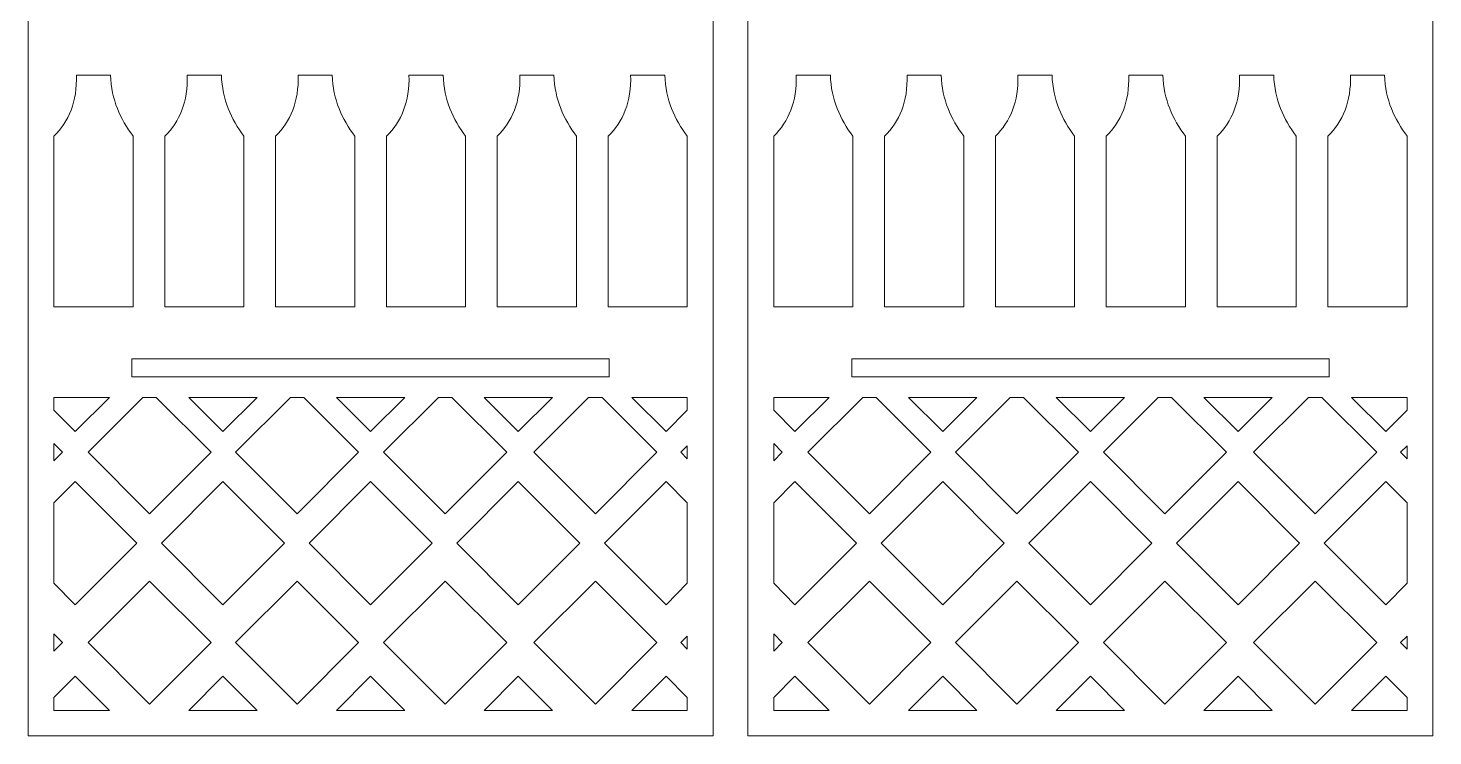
# Model space of a CAD drawing. Header units: millimetres. Extents: x 163 to 1207, y -313 to 489.
# Drawn here: x 171.9 to 406.8, y 23 to 141.3 of the extents above; entities that cross this region are included whole.
import ezdxf

# ---------------------------------------------------------------- set-up
doc = ezdxf.new("R2010")
doc.units = ezdxf.units.MM
doc.header["$MEASUREMENT"] = 0
doc.layers.add('layer 1', color=7, linetype='Continuous')

msp = doc.modelspace()

# ---------------------------------------------------------------- linework, layer by layer
at = {"layer": 'layer 1', "lineweight": 15}
for points, knots in [([(269.0719, 322.2935), (269.0719, 322.2935), (269.0719, 325.2848), (269.0719, 325.2848), (269.0719, 325.2848), (269.0719, 325.2848), (189.2721, 325.2848), (189.2721, 325.2848), (189.2721, 325.2848), (189.2721, 325.2848), (189.2721, 322.2935), (189.2721, 322.2935), (189.2721, 322.2935), (189.2721, 322.2935), (171.912, 322.2935), (171.912, 322.2935), (171.912, 322.2935), (171.912, 322.2935), (171.912, 23.0427), (171.912, 23.0427), (171.912, 23.0427), (171.912, 23.0427), (286.4303, 23.0427), (286.4303, 23.0427), (286.4303, 23.0427), (286.4303, 23.0427), (286.4303, 322.2935), (286.4303, 322.2935), (286.4303, 322.2935), (286.4303, 322.2935), (269.0719, 322.2935), (269.0719, 322.2935)], [0, 0, 0, 0, 0.11111111, 0.11111111, 0.11111111, 0.11111111, 0.22222222, 0.22222222, 0.22222222, 0.22222222, 0.33333333, 0.33333333, 0.33333333, 0.33333333, 0.44444444, 0.44444444, 0.44444444, 0.44444444, 0.55555556, 0.55555556, 0.55555556, 0.55555556, 0.66666667, 0.66666667, 0.66666667, 0.66666667, 0.77777778, 0.77777778, 0.77777778, 0.77777778, 1, 1, 1, 1]), ([(389.4058, 322.2935), (389.4058, 322.2935), (389.4058, 325.2848), (389.4058, 325.2848), (389.4058, 325.2848), (389.4058, 325.2848), (309.6062, 325.2848), (309.6062, 325.2848), (309.6062, 325.2848), (309.6062, 325.2848), (309.6062, 322.2935), (309.6062, 322.2935), (309.6062, 322.2935), (309.6062, 322.2935), (292.2478, 322.2935), (292.2478, 322.2935), (292.2478, 322.2935), (292.2478, 322.2935), (292.2478, 23.0427), (292.2478, 23.0427), (292.2478, 23.0427), (292.2478, 23.0427), (406.766, 23.0427), (406.766, 23.0427), (406.766, 23.0427), (406.766, 23.0427), (406.766, 322.2935), (406.766, 322.2935), (406.766, 322.2935), (406.766, 322.2935), (389.4058, 322.2935), (389.4058, 322.2935)], [0, 0, 0, 0, 0.11111111, 0.11111111, 0.11111111, 0.11111111, 0.22222222, 0.22222222, 0.22222222, 0.22222222, 0.33333333, 0.33333333, 0.33333333, 0.33333333, 0.44444444, 0.44444444, 0.44444444, 0.44444444, 0.55555556, 0.55555556, 0.55555556, 0.55555556, 0.66666667, 0.66666667, 0.66666667, 0.66666667, 0.77777778, 0.77777778, 0.77777778, 0.77777778, 1, 1, 1, 1]), ([(176.2211, 94.7657), (176.2211, 94.7657), (189.4664, 94.7657), (189.4664, 94.7657), (189.4664, 94.7657), (189.4664, 94.7657), (189.4664, 123.2764), (189.4664, 123.2764), (189.4664, 123.2764), (187.3406, 126.1063), (185.8358, 129.3503), (185.6964, 133.5051), (185.6964, 133.5051), (185.6964, 133.5051), (179.991, 133.5051), (179.991, 133.5051), (179.991, 133.5051), (180.1411, 129.041), (178.7191, 125.7544), (176.2211, 123.2762), (176.2211, 123.2762), (176.2211, 123.2762), (176.2211, 94.7657), (176.2211, 94.7657)], [0, 0, 0, 0, 0.14285714, 0.14285714, 0.14285714, 0.14285714, 0.28571429, 0.28571429, 0.28571429, 0.28571429, 0.42857143, 0.42857143, 0.42857143, 0.42857143, 0.57142857, 0.57142857, 0.57142857, 0.57142857, 0.71428571, 0.71428571, 0.71428571, 0.71428571, 1, 1, 1, 1]), ([(194.7524, 94.7657), (194.7524, 94.7657), (207.9977, 94.7657), (207.9977, 94.7657), (207.9977, 94.7657), (207.9977, 94.7657), (207.9977, 123.2764), (207.9977, 123.2764), (207.9977, 123.2764), (205.8719, 126.1063), (204.3671, 129.3503), (204.2277, 133.5051), (204.2277, 133.5051), (204.2277, 133.5051), (198.5224, 133.5051), (198.5224, 133.5051), (198.5224, 133.5051), (198.6726, 129.041), (197.2504, 125.7544), (194.7524, 123.2762), (194.7524, 123.2762), (194.7524, 123.2762), (194.7524, 94.7657), (194.7524, 94.7657)], [0, 0, 0, 0, 0.14285714, 0.14285714, 0.14285714, 0.14285714, 0.28571429, 0.28571429, 0.28571429, 0.28571429, 0.42857143, 0.42857143, 0.42857143, 0.42857143, 0.57142857, 0.57142857, 0.57142857, 0.57142857, 0.71428571, 0.71428571, 0.71428571, 0.71428571, 1, 1, 1, 1]), ([(213.2837, 94.7657), (213.2837, 94.7657), (226.529, 94.7657), (226.529, 94.7657), (226.529, 94.7657), (226.529, 94.7657), (226.529, 123.2764), (226.529, 123.2764), (226.529, 123.2764), (224.4032, 126.1063), (222.8984, 129.3503), (222.759, 133.5051), (222.759, 133.5051), (222.759, 133.5051), (217.0537, 133.5051), (217.0537, 133.5051), (217.0537, 133.5051), (217.2039, 129.041), (215.7817, 125.7544), (213.2837, 123.2762), (213.2837, 123.2762), (213.2837, 123.2762), (213.2837, 94.7657), (213.2837, 94.7657)], [0, 0, 0, 0, 0.14285714, 0.14285714, 0.14285714, 0.14285714, 0.28571429, 0.28571429, 0.28571429, 0.28571429, 0.42857143, 0.42857143, 0.42857143, 0.42857143, 0.57142857, 0.57142857, 0.57142857, 0.57142857, 0.71428571, 0.71428571, 0.71428571, 0.71428571, 1, 1, 1, 1]), ([(231.815, 94.7657), (231.815, 94.7657), (245.059, 94.7657), (245.059, 94.7657), (245.059, 94.7657), (245.059, 94.7657), (245.059, 123.2764), (245.059, 123.2764), (245.059, 123.2764), (242.9345, 126.1063), (241.4297, 129.3503), (241.2904, 133.5051), (241.2904, 133.5051), (241.2904, 133.5051), (235.585, 133.5051), (235.585, 133.5051), (235.585, 133.5051), (235.7356, 129.041), (234.313, 125.7544), (231.815, 123.2762), (231.815, 123.2762), (231.815, 123.2762), (231.815, 94.7657), (231.815, 94.7657)], [0, 0, 0, 0, 0.14285714, 0.14285714, 0.14285714, 0.14285714, 0.28571429, 0.28571429, 0.28571429, 0.28571429, 0.42857143, 0.42857143, 0.42857143, 0.42857143, 0.57142857, 0.57142857, 0.57142857, 0.57142857, 0.71428571, 0.71428571, 0.71428571, 0.71428571, 1, 1, 1, 1]), ([(250.3463, 94.7657), (250.3463, 94.7657), (263.5903, 94.7657), (263.5903, 94.7657), (263.5903, 94.7657), (263.5903, 94.7657), (263.5903, 123.2764), (263.5903, 123.2764), (263.5903, 123.2764), (261.4658, 126.1063), (259.961, 129.3503), (259.8217, 133.5051), (259.8217, 133.5051), (259.8217, 133.5051), (254.1163, 133.5051), (254.1163, 133.5051), (254.1163, 133.5051), (254.267, 129.041), (252.8443, 125.7544), (250.3463, 123.2762), (250.3463, 123.2762), (250.3463, 123.2762), (250.3463, 94.7657), (250.3463, 94.7657)], [0, 0, 0, 0, 0.14285714, 0.14285714, 0.14285714, 0.14285714, 0.28571429, 0.28571429, 0.28571429, 0.28571429, 0.42857143, 0.42857143, 0.42857143, 0.42857143, 0.57142857, 0.57142857, 0.57142857, 0.57142857, 0.71428571, 0.71428571, 0.71428571, 0.71428571, 1, 1, 1, 1]), ([(268.8777, 94.7657), (268.8777, 94.7657), (282.1216, 94.7657), (282.1216, 94.7657), (282.1216, 94.7657), (282.1216, 94.7657), (282.1216, 123.2764), (282.1216, 123.2764), (282.1216, 123.2764), (279.997, 126.1063), (278.4924, 129.3503), (278.3534, 133.5051), (278.3534, 133.5051), (278.3534, 133.5051), (272.6476, 133.5051), (272.6476, 133.5051), (272.6476, 133.5051), (272.7983, 129.041), (271.3756, 125.7544), (268.8776, 123.2762), (268.8776, 123.2762), (268.8776, 123.2762), (268.8777, 94.7657), (268.8777, 94.7657)], [0, 0, 0, 0, 0.14285714, 0.14285714, 0.14285714, 0.14285714, 0.28571429, 0.28571429, 0.28571429, 0.28571429, 0.42857143, 0.42857143, 0.42857143, 0.42857143, 0.57142857, 0.57142857, 0.57142857, 0.57142857, 0.71428571, 0.71428571, 0.71428571, 0.71428571, 1, 1, 1, 1]), ([(296.5564, 94.7657), (296.5564, 94.7657), (309.8004, 94.7657), (309.8004, 94.7657), (309.8004, 94.7657), (309.8004, 94.7657), (309.8004, 123.2764), (309.8004, 123.2764), (309.8004, 123.2764), (307.6744, 126.1063), (306.1697, 129.3503), (306.0322, 133.5051), (306.0322, 133.5051), (306.0322, 133.5051), (300.3249, 133.5051), (300.3249, 133.5051), (300.3249, 133.5051), (300.4751, 129.041), (299.0529, 125.7544), (296.5564, 123.2762), (296.5564, 123.2762), (296.5564, 123.2762), (296.5564, 94.7657), (296.5564, 94.7657)], [0, 0, 0, 0, 0.14285714, 0.14285714, 0.14285714, 0.14285714, 0.28571429, 0.28571429, 0.28571429, 0.28571429, 0.42857143, 0.42857143, 0.42857143, 0.42857143, 0.57142857, 0.57142857, 0.57142857, 0.57142857, 0.71428571, 0.71428571, 0.71428571, 0.71428571, 1, 1, 1, 1]), ([(315.0882, 94.7657), (315.0882, 94.7657), (328.3317, 94.7657), (328.3317, 94.7657), (328.3317, 94.7657), (328.3317, 94.7657), (328.3317, 123.2764), (328.3317, 123.2764), (328.3317, 123.2764), (326.2058, 126.1063), (324.701, 129.3503), (324.5616, 133.5051), (324.5616, 133.5051), (324.5616, 133.5051), (318.8562, 133.5051), (318.8562, 133.5051), (318.8562, 133.5051), (319.0064, 129.041), (317.5842, 125.7544), (315.0882, 123.2762), (315.0882, 123.2762), (315.0882, 123.2762), (315.0882, 94.7657), (315.0882, 94.7657)], [0, 0, 0, 0, 0.14285714, 0.14285714, 0.14285714, 0.14285714, 0.28571429, 0.28571429, 0.28571429, 0.28571429, 0.42857143, 0.42857143, 0.42857143, 0.42857143, 0.57142857, 0.57142857, 0.57142857, 0.57142857, 0.71428571, 0.71428571, 0.71428571, 0.71428571, 1, 1, 1, 1]), ([(333.6195, 94.7657), (333.6195, 94.7657), (346.863, 94.7657), (346.863, 94.7657), (346.863, 94.7657), (346.863, 94.7657), (346.863, 123.2764), (346.863, 123.2764), (346.863, 123.2764), (344.7371, 126.1063), (343.2323, 129.3503), (343.0929, 133.5051), (343.0929, 133.5051), (343.0929, 133.5051), (337.3876, 133.5051), (337.3876, 133.5051), (337.3876, 133.5051), (337.5377, 129.041), (336.1156, 125.7544), (333.6195, 123.2762), (333.6195, 123.2762), (333.6195, 123.2762), (333.6195, 94.7657), (333.6195, 94.7657)], [0, 0, 0, 0, 0.14285714, 0.14285714, 0.14285714, 0.14285714, 0.28571429, 0.28571429, 0.28571429, 0.28571429, 0.42857143, 0.42857143, 0.42857143, 0.42857143, 0.57142857, 0.57142857, 0.57142857, 0.57142857, 0.71428571, 0.71428571, 0.71428571, 0.71428571, 1, 1, 1, 1]), ([(352.1508, 94.7657), (352.1508, 94.7657), (365.3943, 94.7657), (365.3943, 94.7657), (365.3943, 94.7657), (365.3943, 94.7657), (365.3943, 123.2764), (365.3943, 123.2764), (365.3943, 123.2764), (363.2684, 126.1063), (361.7636, 129.3503), (361.6242, 133.5051), (361.6242, 133.5051), (361.6242, 133.5051), (355.9189, 133.5051), (355.9189, 133.5051), (355.9189, 133.5051), (356.0691, 129.041), (354.6469, 125.7544), (352.1508, 123.2762), (352.1508, 123.2762), (352.1508, 123.2762), (352.1508, 94.7657), (352.1508, 94.7657)], [0, 0, 0, 0, 0.14285714, 0.14285714, 0.14285714, 0.14285714, 0.28571429, 0.28571429, 0.28571429, 0.28571429, 0.42857143, 0.42857143, 0.42857143, 0.42857143, 0.57142857, 0.57142857, 0.57142857, 0.57142857, 0.71428571, 0.71428571, 0.71428571, 0.71428571, 1, 1, 1, 1]), ([(370.6802, 94.7657), (370.6802, 94.7657), (383.9257, 94.7657), (383.9257, 94.7657), (383.9257, 94.7657), (383.9257, 94.7657), (383.9257, 123.2764), (383.9257, 123.2764), (383.9257, 123.2764), (381.7997, 126.1063), (380.2949, 129.3503), (380.1555, 133.5051), (380.1555, 133.5051), (380.1555, 133.5051), (374.4502, 133.5051), (374.4502, 133.5051), (374.4502, 133.5051), (374.6004, 129.041), (373.1782, 125.7544), (370.6802, 123.2762), (370.6802, 123.2762), (370.6802, 123.2762), (370.6802, 94.7657), (370.6802, 94.7657)], [0, 0, 0, 0, 0.14285714, 0.14285714, 0.14285714, 0.14285714, 0.28571429, 0.28571429, 0.28571429, 0.28571429, 0.42857143, 0.42857143, 0.42857143, 0.42857143, 0.57142857, 0.57142857, 0.57142857, 0.57142857, 0.71428571, 0.71428571, 0.71428571, 0.71428571, 1, 1, 1, 1]), ([(389.2115, 94.7657), (389.2115, 94.7657), (402.457, 94.7657), (402.457, 94.7657), (402.457, 94.7657), (402.457, 94.7657), (402.457, 123.2764), (402.457, 123.2764), (402.457, 123.2764), (400.3311, 126.1063), (398.8262, 129.3503), (398.6868, 133.5051), (398.6868, 133.5051), (398.6868, 133.5051), (392.9815, 133.5051), (392.9815, 133.5051), (392.9815, 133.5051), (393.1317, 129.041), (391.7095, 125.7544), (389.2115, 123.2762), (389.2115, 123.2762), (389.2115, 123.2762), (389.2115, 94.7657), (389.2115, 94.7657)], [0, 0, 0, 0, 0.14285714, 0.14285714, 0.14285714, 0.14285714, 0.28571429, 0.28571429, 0.28571429, 0.28571429, 0.42857143, 0.42857143, 0.42857143, 0.42857143, 0.57142857, 0.57142857, 0.57142857, 0.57142857, 0.71428571, 0.71428571, 0.71428571, 0.71428571, 1, 1, 1, 1]), ([(189.2721, 86.0395), (189.2721, 86.0395), (269.0719, 86.0395), (269.0719, 86.0395), (269.0719, 86.0395), (269.0719, 86.0395), (269.0719, 83.0468), (269.0719, 83.0468), (269.0719, 83.0468), (269.0719, 83.0468), (189.2721, 83.0468), (189.2721, 83.0468), (189.2721, 83.0468), (189.2721, 83.0468), (189.2721, 86.0395), (189.2721, 86.0395)], [0, 0, 0, 0, 0.2, 0.2, 0.2, 0.2, 0.4, 0.4, 0.4, 0.4, 0.6, 0.6, 0.6, 0.6, 1, 1, 1, 1]), ([(309.6062, 86.0395), (309.6062, 86.0395), (389.4058, 86.0395), (389.4058, 86.0395), (389.4058, 86.0395), (389.4058, 86.0395), (389.4058, 83.0468), (389.4058, 83.0468), (389.4058, 83.0468), (389.4058, 83.0468), (309.6062, 83.0468), (309.6062, 83.0468), (309.6062, 83.0468), (309.6062, 83.0468), (309.6062, 86.0395), (309.6062, 86.0395)], [0, 0, 0, 0, 0.2, 0.2, 0.2, 0.2, 0.4, 0.4, 0.4, 0.4, 0.6, 0.6, 0.6, 0.6, 1, 1, 1, 1]), ([(176.2211, 79.6179), (176.2211, 79.6179), (185.506, 79.6179), (185.506, 79.6179), (185.506, 79.6179), (185.506, 79.6179), (179.7874, 73.8992), (179.7874, 73.8992), (179.7874, 73.8992), (179.7874, 73.8992), (176.2211, 77.4642), (176.2211, 77.4642), (176.2211, 77.4642), (176.2211, 77.4642), (176.2211, 79.6179), (176.2211, 79.6179)], [0, 0, 0, 0, 0.2, 0.2, 0.2, 0.2, 0.4, 0.4, 0.4, 0.4, 0.6, 0.6, 0.6, 0.6, 1, 1, 1, 1]), ([(191.1034, 79.6179), (191.1034, 79.6179), (193.3449, 79.6179), (193.3449, 79.6179), (193.3449, 79.6179), (193.3449, 79.6179), (202.5124, 70.4502), (202.5124, 70.4502), (202.5124, 70.4502), (202.5124, 70.4502), (192.223, 60.1607), (192.223, 60.1607), (192.223, 60.1607), (192.223, 60.1607), (181.9354, 70.4502), (181.9354, 70.4502), (181.9354, 70.4502), (181.9354, 70.4502), (191.1034, 79.6179), (191.1034, 79.6179)], [0, 0, 0, 0, 0.16666667, 0.16666667, 0.16666667, 0.16666667, 0.33333333, 0.33333333, 0.33333333, 0.33333333, 0.5, 0.5, 0.5, 0.5, 0.66666667, 0.66666667, 0.66666667, 0.66666667, 1, 1, 1, 1]), ([(198.7607, 79.6179), (198.7607, 79.6179), (210.1973, 79.6179), (210.1973, 79.6179), (210.1973, 79.6179), (210.1973, 79.6179), (204.4788, 73.8992), (204.4788, 73.8992), (204.4788, 73.8992), (204.4788, 73.8992), (198.7607, 79.6179), (198.7607, 79.6179)], [0, 0, 0, 0, 0.25, 0.25, 0.25, 0.25, 0.5, 0.5, 0.5, 0.5, 1, 1, 1, 1]), ([(215.7633, 79.6179), (215.7633, 79.6179), (218.0048, 79.6179), (218.0048, 79.6179), (218.0048, 79.6179), (218.0048, 79.6179), (227.1728, 70.4502), (227.1728, 70.4502), (227.1728, 70.4502), (227.1728, 70.4502), (216.8852, 60.1607), (216.8852, 60.1607), (216.8852, 60.1607), (216.8852, 60.1607), (206.5958, 70.4502), (206.5958, 70.4502), (206.5958, 70.4502), (206.5958, 70.4502), (215.7633, 79.6179), (215.7633, 79.6179)], [0, 0, 0, 0, 0.16666667, 0.16666667, 0.16666667, 0.16666667, 0.33333333, 0.33333333, 0.33333333, 0.33333333, 0.5, 0.5, 0.5, 0.5, 0.66666667, 0.66666667, 0.66666667, 0.66666667, 1, 1, 1, 1]), ([(223.4539, 79.6179), (223.4539, 79.6179), (234.8906, 79.6179), (234.8906, 79.6179), (234.8906, 79.6179), (234.8906, 79.6179), (229.172, 73.8992), (229.172, 73.8992), (229.172, 73.8992), (229.172, 73.8992), (223.4539, 79.6179), (223.4539, 79.6179)], [0, 0, 0, 0, 0.25, 0.25, 0.25, 0.25, 0.5, 0.5, 0.5, 0.5, 1, 1, 1, 1]), ([(240.5153, 79.6179), (240.5153, 79.6179), (242.7566, 79.6179), (242.7566, 79.6179), (242.7566, 79.6179), (242.7566, 79.6179), (251.9242, 70.4502), (251.9242, 70.4502), (251.9242, 70.4502), (251.9242, 70.4502), (241.6353, 60.1607), (241.6353, 60.1607), (241.6353, 60.1607), (241.6353, 60.1607), (231.3478, 70.4502), (231.3478, 70.4502), (231.3478, 70.4502), (231.3478, 70.4502), (240.5153, 79.6179), (240.5153, 79.6179)], [0, 0, 0, 0, 0.16666667, 0.16666667, 0.16666667, 0.16666667, 0.33333333, 0.33333333, 0.33333333, 0.33333333, 0.5, 0.5, 0.5, 0.5, 0.66666667, 0.66666667, 0.66666667, 0.66666667, 1, 1, 1, 1]), ([(248.1473, 79.6179), (248.1473, 79.6179), (259.5819, 79.6179), (259.5819, 79.6179), (259.5819, 79.6179), (259.5819, 79.6179), (253.8653, 73.8992), (253.8653, 73.8992), (253.8653, 73.8992), (253.8653, 73.8992), (248.1473, 79.6179), (248.1473, 79.6179)], [0, 0, 0, 0, 0.25, 0.25, 0.25, 0.25, 0.5, 0.5, 0.5, 0.5, 1, 1, 1, 1]), ([(265.6267, 79.6179), (265.6267, 79.6179), (267.868, 79.6179), (267.868, 79.6179), (267.868, 79.6179), (267.868, 79.6179), (277.0374, 70.4502), (277.0374, 70.4502), (277.0374, 70.4502), (277.0374, 70.4502), (266.748, 60.1607), (266.748, 60.1607), (266.748, 60.1607), (266.748, 60.1607), (256.4586, 70.4502), (256.4586, 70.4502), (256.4586, 70.4502), (256.4586, 70.4502), (265.6267, 79.6179), (265.6267, 79.6179)], [0, 0, 0, 0, 0.16666667, 0.16666667, 0.16666667, 0.16666667, 0.33333333, 0.33333333, 0.33333333, 0.33333333, 0.5, 0.5, 0.5, 0.5, 0.66666667, 0.66666667, 0.66666667, 0.66666667, 1, 1, 1, 1]), ([(272.8386, 79.6179), (272.8386, 79.6179), (282.1216, 79.6179), (282.1216, 79.6179), (282.1216, 79.6179), (282.1216, 79.6179), (282.1216, 77.4642), (282.1216, 77.4642), (282.1216, 77.4642), (282.1216, 77.4642), (278.5567, 73.8992), (278.5567, 73.8992), (278.5567, 73.8992), (278.5567, 73.8992), (272.8386, 79.6179), (272.8386, 79.6179)], [0, 0, 0, 0, 0.2, 0.2, 0.2, 0.2, 0.4, 0.4, 0.4, 0.4, 0.6, 0.6, 0.6, 0.6, 1, 1, 1, 1]), ([(296.5564, 79.6179), (296.5564, 79.6179), (305.8399, 79.6179), (305.8399, 79.6179), (305.8399, 79.6179), (305.8399, 79.6179), (300.1213, 73.8992), (300.1213, 73.8992), (300.1213, 73.8992), (300.1213, 73.8992), (296.5564, 77.4642), (296.5564, 77.4642), (296.5564, 77.4642), (296.5564, 77.4642), (296.5564, 79.6179), (296.5564, 79.6179)], [0, 0, 0, 0, 0.2, 0.2, 0.2, 0.2, 0.4, 0.4, 0.4, 0.4, 0.6, 0.6, 0.6, 0.6, 1, 1, 1, 1]), ([(311.4369, 79.6179), (311.4369, 79.6179), (313.6788, 79.6179), (313.6788, 79.6179), (313.6788, 79.6179), (313.6788, 79.6179), (322.8463, 70.4502), (322.8463, 70.4502), (322.8463, 70.4502), (322.8463, 70.4502), (312.5588, 60.1607), (312.5588, 60.1607), (312.5588, 60.1607), (312.5588, 60.1607), (302.2692, 70.4502), (302.2692, 70.4502), (302.2692, 70.4502), (302.2692, 70.4502), (311.4369, 79.6179), (311.4369, 79.6179)], [0, 0, 0, 0, 0.16666667, 0.16666667, 0.16666667, 0.16666667, 0.33333333, 0.33333333, 0.33333333, 0.33333333, 0.5, 0.5, 0.5, 0.5, 0.66666667, 0.66666667, 0.66666667, 0.66666667, 1, 1, 1, 1]), ([(319.096, 79.6179), (319.096, 79.6179), (330.5312, 79.6179), (330.5312, 79.6179), (330.5312, 79.6179), (330.5312, 79.6179), (324.8146, 73.8992), (324.8146, 73.8992), (324.8146, 73.8992), (324.8146, 73.8992), (319.096, 79.6179), (319.096, 79.6179)], [0, 0, 0, 0, 0.25, 0.25, 0.25, 0.25, 0.5, 0.5, 0.5, 0.5, 1, 1, 1, 1]), ([(336.0974, 79.6179), (336.0974, 79.6179), (338.3406, 79.6179), (338.3406, 79.6179), (338.3406, 79.6179), (338.3406, 79.6179), (347.5081, 70.4502), (347.5081, 70.4502), (347.5081, 70.4502), (347.5081, 70.4502), (337.2191, 60.1607), (337.2191, 60.1607), (337.2191, 60.1607), (337.2191, 60.1607), (326.9297, 70.4502), (326.9297, 70.4502), (326.9297, 70.4502), (326.9297, 70.4502), (336.0974, 79.6179), (336.0974, 79.6179)], [0, 0, 0, 0, 0.16666667, 0.16666667, 0.16666667, 0.16666667, 0.33333333, 0.33333333, 0.33333333, 0.33333333, 0.5, 0.5, 0.5, 0.5, 0.66666667, 0.66666667, 0.66666667, 0.66666667, 1, 1, 1, 1]), ([(343.7879, 79.6179), (343.7879, 79.6179), (355.224, 79.6179), (355.224, 79.6179), (355.224, 79.6179), (355.224, 79.6179), (349.5059, 73.8992), (349.5059, 73.8992), (349.5059, 73.8992), (349.5059, 73.8992), (343.7879, 79.6179), (343.7879, 79.6179)], [0, 0, 0, 0, 0.25, 0.25, 0.25, 0.25, 0.5, 0.5, 0.5, 0.5, 1, 1, 1, 1]), ([(360.8492, 79.6179), (360.8492, 79.6179), (363.0906, 79.6179), (363.0906, 79.6179), (363.0906, 79.6179), (363.0906, 79.6179), (372.2583, 70.4502), (372.2583, 70.4502), (372.2583, 70.4502), (372.2583, 70.4502), (361.9706, 60.1607), (361.9706, 60.1607), (361.9706, 60.1607), (361.9706, 60.1607), (351.6817, 70.4502), (351.6817, 70.4502), (351.6817, 70.4502), (351.6817, 70.4502), (360.8492, 79.6179), (360.8492, 79.6179)], [0, 0, 0, 0, 0.16666667, 0.16666667, 0.16666667, 0.16666667, 0.33333333, 0.33333333, 0.33333333, 0.33333333, 0.5, 0.5, 0.5, 0.5, 0.66666667, 0.66666667, 0.66666667, 0.66666667, 1, 1, 1, 1]), ([(368.4807, 79.6179), (368.4807, 79.6179), (379.9172, 79.6179), (379.9172, 79.6179), (379.9172, 79.6179), (379.9172, 79.6179), (374.1993, 73.8992), (374.1993, 73.8992), (374.1993, 73.8992), (374.1993, 73.8992), (368.4807, 79.6179), (368.4807, 79.6179)], [0, 0, 0, 0, 0.25, 0.25, 0.25, 0.25, 0.5, 0.5, 0.5, 0.5, 1, 1, 1, 1]), ([(385.9619, 79.6179), (385.9619, 79.6179), (388.2038, 79.6179), (388.2038, 79.6179), (388.2038, 79.6179), (388.2038, 79.6179), (397.3713, 70.4502), (397.3713, 70.4502), (397.3713, 70.4502), (397.3713, 70.4502), (387.0819, 60.1607), (387.0819, 60.1607), (387.0819, 60.1607), (387.0819, 60.1607), (376.7944, 70.4502), (376.7944, 70.4502), (376.7944, 70.4502), (376.7944, 70.4502), (385.9619, 79.6179), (385.9619, 79.6179)], [0, 0, 0, 0, 0.16666667, 0.16666667, 0.16666667, 0.16666667, 0.33333333, 0.33333333, 0.33333333, 0.33333333, 0.5, 0.5, 0.5, 0.5, 0.66666667, 0.66666667, 0.66666667, 0.66666667, 1, 1, 1, 1]), ([(393.1721, 79.6179), (393.1721, 79.6179), (402.457, 79.6179), (402.457, 79.6179), (402.457, 79.6179), (402.457, 79.6179), (402.457, 77.4642), (402.457, 77.4642), (402.457, 77.4642), (402.457, 77.4642), (398.8906, 73.8992), (398.8906, 73.8992), (398.8906, 73.8992), (398.8906, 73.8992), (393.1721, 79.6179), (393.1721, 79.6179)], [0, 0, 0, 0, 0.2, 0.2, 0.2, 0.2, 0.4, 0.4, 0.4, 0.4, 0.6, 0.6, 0.6, 0.6, 1, 1, 1, 1]), ([(176.2211, 69.0002), (176.2211, 69.0002), (176.2211, 71.8995), (176.2211, 71.8995), (176.2211, 71.8995), (176.2211, 71.8995), (177.6709, 70.4502), (177.6709, 70.4502), (177.6709, 70.4502), (177.6709, 70.4502), (176.2211, 69.0002), (176.2211, 69.0002)], [0, 0, 0, 0, 0.25, 0.25, 0.25, 0.25, 0.5, 0.5, 0.5, 0.5, 1, 1, 1, 1]), ([(282.1216, 71.5424), (282.1216, 71.5424), (282.1216, 69.3573), (282.1216, 69.3573), (282.1216, 69.3573), (282.1216, 69.3573), (281.0293, 70.4502), (281.0293, 70.4502), (281.0293, 70.4502), (281.0293, 70.4502), (282.1216, 71.5424), (282.1216, 71.5424)], [0, 0, 0, 0, 0.25, 0.25, 0.25, 0.25, 0.5, 0.5, 0.5, 0.5, 1, 1, 1, 1]), ([(296.5564, 69.0002), (296.5564, 69.0002), (296.5564, 71.8995), (296.5564, 71.8995), (296.5564, 71.8995), (296.5564, 71.8995), (298.0043, 70.4502), (298.0043, 70.4502), (298.0043, 70.4502), (298.0043, 70.4502), (296.5564, 69.0002), (296.5564, 69.0002)], [0, 0, 0, 0, 0.25, 0.25, 0.25, 0.25, 0.5, 0.5, 0.5, 0.5, 1, 1, 1, 1]), ([(402.457, 71.5424), (402.457, 71.5424), (402.457, 69.3573), (402.457, 69.3573), (402.457, 69.3573), (402.457, 69.3573), (401.3647, 70.4502), (401.3647, 70.4502), (401.3647, 70.4502), (401.3647, 70.4502), (402.457, 71.5424), (402.457, 71.5424)], [0, 0, 0, 0, 0.25, 0.25, 0.25, 0.25, 0.5, 0.5, 0.5, 0.5, 1, 1, 1, 1]), ([(176.2211, 48.5426), (176.2211, 48.5426), (176.2211, 61.9878), (176.2211, 61.9878), (176.2211, 61.9878), (176.2211, 61.9878), (179.7874, 65.5526), (179.7874, 65.5526), (179.7874, 65.5526), (179.7874, 65.5526), (190.075, 55.2652), (190.075, 55.2652), (190.075, 55.2652), (190.075, 55.2652), (179.7874, 44.9762), (179.7874, 44.9762), (179.7874, 44.9762), (179.7874, 44.9762), (176.2211, 48.5426), (176.2211, 48.5426)], [0, 0, 0, 0, 0.16666667, 0.16666667, 0.16666667, 0.16666667, 0.33333333, 0.33333333, 0.33333333, 0.33333333, 0.5, 0.5, 0.5, 0.5, 0.66666667, 0.66666667, 0.66666667, 0.66666667, 1, 1, 1, 1]), ([(194.1917, 55.2652), (194.1917, 55.2652), (204.4788, 65.5526), (204.4788, 65.5526), (204.4788, 65.5526), (204.4788, 65.5526), (214.7682, 55.2652), (214.7682, 55.2652), (214.7682, 55.2652), (214.7682, 55.2652), (204.4788, 44.9762), (204.4788, 44.9762), (204.4788, 44.9762), (204.4788, 44.9762), (194.1917, 55.2652), (194.1917, 55.2652)], [0, 0, 0, 0, 0.2, 0.2, 0.2, 0.2, 0.4, 0.4, 0.4, 0.4, 0.6, 0.6, 0.6, 0.6, 1, 1, 1, 1]), ([(218.8831, 55.2652), (218.8831, 55.2652), (229.172, 65.5526), (229.172, 65.5526), (229.172, 65.5526), (229.172, 65.5526), (239.4596, 55.2652), (239.4596, 55.2652), (239.4596, 55.2652), (239.4596, 55.2652), (229.172, 44.9762), (229.172, 44.9762), (229.172, 44.9762), (229.172, 44.9762), (218.8831, 55.2652), (218.8831, 55.2652)], [0, 0, 0, 0, 0.2, 0.2, 0.2, 0.2, 0.4, 0.4, 0.4, 0.4, 0.6, 0.6, 0.6, 0.6, 1, 1, 1, 1]), ([(243.5759, 55.2652), (243.5759, 55.2652), (253.8653, 65.5526), (253.8653, 65.5526), (253.8653, 65.5526), (253.8653, 65.5526), (264.1529, 55.2652), (264.1529, 55.2652), (264.1529, 55.2652), (264.1529, 55.2652), (253.8653, 44.9762), (253.8653, 44.9762), (253.8653, 44.9762), (253.8653, 44.9762), (243.5759, 55.2652), (243.5759, 55.2652)], [0, 0, 0, 0, 0.2, 0.2, 0.2, 0.2, 0.4, 0.4, 0.4, 0.4, 0.6, 0.6, 0.6, 0.6, 1, 1, 1, 1]), ([(282.1216, 61.9878), (282.1216, 61.9878), (282.1216, 48.5426), (282.1216, 48.5426), (282.1216, 48.5426), (282.1216, 48.5426), (278.5567, 44.9762), (278.5567, 44.9762), (278.5567, 44.9762), (278.5567, 44.9762), (268.2672, 55.2652), (268.2672, 55.2652), (268.2672, 55.2652), (268.2672, 55.2652), (278.5567, 65.5526), (278.5567, 65.5526), (278.5567, 65.5526), (278.5567, 65.5526), (282.1216, 61.9878), (282.1216, 61.9878)], [0, 0, 0, 0, 0.16666667, 0.16666667, 0.16666667, 0.16666667, 0.33333333, 0.33333333, 0.33333333, 0.33333333, 0.5, 0.5, 0.5, 0.5, 0.66666667, 0.66666667, 0.66666667, 0.66666667, 1, 1, 1, 1]), ([(296.5564, 48.5426), (296.5564, 48.5426), (296.5564, 61.9878), (296.5564, 61.9878), (296.5564, 61.9878), (296.5564, 61.9878), (300.1213, 65.5526), (300.1213, 65.5526), (300.1213, 65.5526), (300.1213, 65.5526), (310.4107, 55.2652), (310.4107, 55.2652), (310.4107, 55.2652), (310.4107, 55.2652), (300.1213, 44.9762), (300.1213, 44.9762), (300.1213, 44.9762), (300.1213, 44.9762), (296.5564, 48.5426), (296.5564, 48.5426)], [0, 0, 0, 0, 0.16666667, 0.16666667, 0.16666667, 0.16666667, 0.33333333, 0.33333333, 0.33333333, 0.33333333, 0.5, 0.5, 0.5, 0.5, 0.66666667, 0.66666667, 0.66666667, 0.66666667, 1, 1, 1, 1]), ([(314.5252, 55.2652), (314.5252, 55.2652), (324.8146, 65.5526), (324.8146, 65.5526), (324.8146, 65.5526), (324.8146, 65.5526), (335.1022, 55.2652), (335.1022, 55.2652), (335.1022, 55.2652), (335.1022, 55.2652), (324.8146, 44.9762), (324.8146, 44.9762), (324.8146, 44.9762), (324.8146, 44.9762), (314.5252, 55.2652), (314.5252, 55.2652)], [0, 0, 0, 0, 0.2, 0.2, 0.2, 0.2, 0.4, 0.4, 0.4, 0.4, 0.6, 0.6, 0.6, 0.6, 1, 1, 1, 1]), ([(339.2184, 55.2652), (339.2184, 55.2652), (349.5059, 65.5526), (349.5059, 65.5526), (349.5059, 65.5526), (349.5059, 65.5526), (359.7955, 55.2652), (359.7955, 55.2652), (359.7955, 55.2652), (359.7955, 55.2652), (349.5059, 44.9762), (349.5059, 44.9762), (349.5059, 44.9762), (349.5059, 44.9762), (339.2184, 55.2652), (339.2184, 55.2652)], [0, 0, 0, 0, 0.2, 0.2, 0.2, 0.2, 0.4, 0.4, 0.4, 0.4, 0.6, 0.6, 0.6, 0.6, 1, 1, 1, 1]), ([(363.9098, 55.2652), (363.9098, 55.2652), (374.1993, 65.5526), (374.1993, 65.5526), (374.1993, 65.5526), (374.1993, 65.5526), (384.4868, 55.2652), (384.4868, 55.2652), (384.4868, 55.2652), (384.4868, 55.2652), (374.1993, 44.9762), (374.1993, 44.9762), (374.1993, 44.9762), (374.1993, 44.9762), (363.9098, 55.2652), (363.9098, 55.2652)], [0, 0, 0, 0, 0.2, 0.2, 0.2, 0.2, 0.4, 0.4, 0.4, 0.4, 0.6, 0.6, 0.6, 0.6, 1, 1, 1, 1]), ([(402.457, 61.9878), (402.457, 61.9878), (402.457, 48.5426), (402.457, 48.5426), (402.457, 48.5426), (402.457, 48.5426), (398.8906, 44.9762), (398.8906, 44.9762), (398.8906, 44.9762), (398.8906, 44.9762), (388.603, 55.2652), (388.603, 55.2652), (388.603, 55.2652), (388.603, 55.2652), (398.8906, 65.5526), (398.8906, 65.5526), (398.8906, 65.5526), (398.8906, 65.5526), (402.457, 61.9878), (402.457, 61.9878)], [0, 0, 0, 0, 0.16666667, 0.16666667, 0.16666667, 0.16666667, 0.33333333, 0.33333333, 0.33333333, 0.33333333, 0.5, 0.5, 0.5, 0.5, 0.66666667, 0.66666667, 0.66666667, 0.66666667, 1, 1, 1, 1]), ([(181.9354, 38.6345), (181.9354, 38.6345), (192.223, 48.9221), (192.223, 48.9221), (192.223, 48.9221), (192.223, 48.9221), (202.5124, 38.6345), (202.5124, 38.6345), (202.5124, 38.6345), (202.5124, 38.6345), (192.223, 28.3452), (192.223, 28.3452), (192.223, 28.3452), (192.223, 28.3452), (181.9354, 38.6345), (181.9354, 38.6345)], [0, 0, 0, 0, 0.2, 0.2, 0.2, 0.2, 0.4, 0.4, 0.4, 0.4, 0.6, 0.6, 0.6, 0.6, 1, 1, 1, 1]), ([(206.5958, 38.6345), (206.5958, 38.6345), (216.8852, 48.9221), (216.8852, 48.9221), (216.8852, 48.9221), (216.8852, 48.9221), (227.1728, 38.6345), (227.1728, 38.6345), (227.1728, 38.6345), (227.1728, 38.6345), (216.8852, 28.3452), (216.8852, 28.3452), (216.8852, 28.3452), (216.8852, 28.3452), (206.5958, 38.6345), (206.5958, 38.6345)], [0, 0, 0, 0, 0.2, 0.2, 0.2, 0.2, 0.4, 0.4, 0.4, 0.4, 0.6, 0.6, 0.6, 0.6, 1, 1, 1, 1]), ([(231.3478, 38.6345), (231.3478, 38.6345), (241.6353, 48.9221), (241.6353, 48.9221), (241.6353, 48.9221), (241.6353, 48.9221), (251.9242, 38.6345), (251.9242, 38.6345), (251.9242, 38.6345), (251.9242, 38.6345), (241.6353, 28.3452), (241.6353, 28.3452), (241.6353, 28.3452), (241.6353, 28.3452), (231.3478, 38.6345), (231.3478, 38.6345)], [0, 0, 0, 0, 0.2, 0.2, 0.2, 0.2, 0.4, 0.4, 0.4, 0.4, 0.6, 0.6, 0.6, 0.6, 1, 1, 1, 1]), ([(256.4586, 38.6345), (256.4586, 38.6345), (266.748, 48.9221), (266.748, 48.9221), (266.748, 48.9221), (266.748, 48.9221), (277.0374, 38.6345), (277.0374, 38.6345), (277.0374, 38.6345), (277.0374, 38.6345), (266.748, 28.3452), (266.748, 28.3452), (266.748, 28.3452), (266.748, 28.3452), (256.4586, 38.6345), (256.4586, 38.6345)], [0, 0, 0, 0, 0.2, 0.2, 0.2, 0.2, 0.4, 0.4, 0.4, 0.4, 0.6, 0.6, 0.6, 0.6, 1, 1, 1, 1]), ([(302.2692, 38.6345), (302.2692, 38.6345), (312.5588, 48.9221), (312.5588, 48.9221), (312.5588, 48.9221), (312.5588, 48.9221), (322.8463, 38.6345), (322.8463, 38.6345), (322.8463, 38.6345), (322.8463, 38.6345), (312.5588, 28.3452), (312.5588, 28.3452), (312.5588, 28.3452), (312.5588, 28.3452), (302.2692, 38.6345), (302.2692, 38.6345)], [0, 0, 0, 0, 0.2, 0.2, 0.2, 0.2, 0.4, 0.4, 0.4, 0.4, 0.6, 0.6, 0.6, 0.6, 1, 1, 1, 1]), ([(326.9297, 38.6345), (326.9297, 38.6345), (337.2191, 48.9221), (337.2191, 48.9221), (337.2191, 48.9221), (337.2191, 48.9221), (347.5081, 38.6345), (347.5081, 38.6345), (347.5081, 38.6345), (347.5081, 38.6345), (337.2191, 28.3452), (337.2191, 28.3452), (337.2191, 28.3452), (337.2191, 28.3452), (326.9297, 38.6345), (326.9297, 38.6345)], [0, 0, 0, 0, 0.2, 0.2, 0.2, 0.2, 0.4, 0.4, 0.4, 0.4, 0.6, 0.6, 0.6, 0.6, 1, 1, 1, 1]), ([(351.6817, 38.6345), (351.6817, 38.6345), (361.9706, 48.9221), (361.9706, 48.9221), (361.9706, 48.9221), (361.9706, 48.9221), (372.2583, 38.6345), (372.2583, 38.6345), (372.2583, 38.6345), (372.2583, 38.6345), (361.9706, 28.3452), (361.9706, 28.3452), (361.9706, 28.3452), (361.9706, 28.3452), (351.6817, 38.6345), (351.6817, 38.6345)], [0, 0, 0, 0, 0.2, 0.2, 0.2, 0.2, 0.4, 0.4, 0.4, 0.4, 0.6, 0.6, 0.6, 0.6, 1, 1, 1, 1]), ([(376.7944, 38.6345), (376.7944, 38.6345), (387.0819, 48.9221), (387.0819, 48.9221), (387.0819, 48.9221), (387.0819, 48.9221), (397.3713, 38.6345), (397.3713, 38.6345), (397.3713, 38.6345), (397.3713, 38.6345), (387.0819, 28.3452), (387.0819, 28.3452), (387.0819, 28.3452), (387.0819, 28.3452), (376.7944, 38.6345), (376.7944, 38.6345)], [0, 0, 0, 0, 0.2, 0.2, 0.2, 0.2, 0.4, 0.4, 0.4, 0.4, 0.6, 0.6, 0.6, 0.6, 1, 1, 1, 1]), ([(176.2211, 37.1848), (176.2211, 37.1848), (176.2211, 40.0826), (176.2211, 40.0826), (176.2211, 40.0826), (176.2211, 40.0826), (177.6709, 38.6345), (177.6709, 38.6345), (177.6709, 38.6345), (177.6709, 38.6345), (176.2211, 37.1848), (176.2211, 37.1848)], [0, 0, 0, 0, 0.25, 0.25, 0.25, 0.25, 0.5, 0.5, 0.5, 0.5, 1, 1, 1, 1]), ([(296.5564, 37.1848), (296.5564, 37.1848), (296.5564, 40.0826), (296.5564, 40.0826), (296.5564, 40.0826), (296.5564, 40.0826), (298.0043, 38.6345), (298.0043, 38.6345), (298.0043, 38.6345), (298.0043, 38.6345), (296.5564, 37.1848), (296.5564, 37.1848)], [0, 0, 0, 0, 0.25, 0.25, 0.25, 0.25, 0.5, 0.5, 0.5, 0.5, 1, 1, 1, 1]), ([(282.1216, 39.7268), (282.1216, 39.7268), (282.1216, 37.5424), (282.1216, 37.5424), (282.1216, 37.5424), (282.1216, 37.5424), (281.0293, 38.6345), (281.0293, 38.6345), (281.0293, 38.6345), (281.0293, 38.6345), (282.1216, 39.7268), (282.1216, 39.7268)], [0, 0, 0, 0, 0.25, 0.25, 0.25, 0.25, 0.5, 0.5, 0.5, 0.5, 1, 1, 1, 1]), ([(402.457, 39.7268), (402.457, 39.7268), (402.457, 37.5424), (402.457, 37.5424), (402.457, 37.5424), (402.457, 37.5424), (401.3647, 38.6345), (401.3647, 38.6345), (401.3647, 38.6345), (401.3647, 38.6345), (402.457, 39.7268), (402.457, 39.7268)], [0, 0, 0, 0, 0.25, 0.25, 0.25, 0.25, 0.5, 0.5, 0.5, 0.5, 1, 1, 1, 1]), ([(185.5041, 27.2969), (185.5041, 27.2969), (176.2211, 27.2969), (176.2211, 27.2969), (176.2211, 27.2969), (176.2211, 27.2969), (176.2211, 29.4487), (176.2211, 29.4487), (176.2211, 29.4487), (176.2211, 29.4487), (179.7874, 33.0151), (179.7874, 33.0151), (179.7874, 33.0151), (179.7874, 33.0151), (185.5041, 27.2969), (185.5041, 27.2969)], [0, 0, 0, 0, 0.2, 0.2, 0.2, 0.2, 0.4, 0.4, 0.4, 0.4, 0.6, 0.6, 0.6, 0.6, 1, 1, 1, 1]), ([(210.1973, 27.2969), (210.1973, 27.2969), (198.7607, 27.2969), (198.7607, 27.2969), (198.7607, 27.2969), (198.7607, 27.2969), (204.4788, 33.0151), (204.4788, 33.0151), (204.4788, 33.0151), (204.4788, 33.0151), (210.1973, 27.2969), (210.1973, 27.2969)], [0, 0, 0, 0, 0.25, 0.25, 0.25, 0.25, 0.5, 0.5, 0.5, 0.5, 1, 1, 1, 1]), ([(234.8906, 27.2969), (234.8906, 27.2969), (223.4539, 27.2969), (223.4539, 27.2969), (223.4539, 27.2969), (223.4539, 27.2969), (229.172, 33.0151), (229.172, 33.0151), (229.172, 33.0151), (229.172, 33.0151), (234.8906, 27.2969), (234.8906, 27.2969)], [0, 0, 0, 0, 0.25, 0.25, 0.25, 0.25, 0.5, 0.5, 0.5, 0.5, 1, 1, 1, 1]), ([(259.5819, 27.2969), (259.5819, 27.2969), (248.1473, 27.2969), (248.1473, 27.2969), (248.1473, 27.2969), (248.1473, 27.2969), (253.8653, 33.0151), (253.8653, 33.0151), (253.8653, 33.0151), (253.8653, 33.0151), (259.5819, 27.2969), (259.5819, 27.2969)], [0, 0, 0, 0, 0.25, 0.25, 0.25, 0.25, 0.5, 0.5, 0.5, 0.5, 1, 1, 1, 1]), ([(282.1216, 29.4487), (282.1216, 29.4487), (282.1216, 27.2969), (282.1216, 27.2969), (282.1216, 27.2969), (282.1216, 27.2969), (272.8386, 27.2969), (272.8386, 27.2969), (272.8386, 27.2969), (272.8386, 27.2969), (278.5567, 33.0151), (278.5567, 33.0151), (278.5567, 33.0151), (278.5567, 33.0151), (282.1216, 29.4487), (282.1216, 29.4487)], [0, 0, 0, 0, 0.2, 0.2, 0.2, 0.2, 0.4, 0.4, 0.4, 0.4, 0.6, 0.6, 0.6, 0.6, 1, 1, 1, 1]), ([(305.8399, 27.2969), (305.8399, 27.2969), (296.5564, 27.2969), (296.5564, 27.2969), (296.5564, 27.2969), (296.5564, 27.2969), (296.5564, 29.4487), (296.5564, 29.4487), (296.5564, 29.4487), (296.5564, 29.4487), (300.1213, 33.0151), (300.1213, 33.0151), (300.1213, 33.0151), (300.1213, 33.0151), (305.8399, 27.2969), (305.8399, 27.2969)], [0, 0, 0, 0, 0.2, 0.2, 0.2, 0.2, 0.4, 0.4, 0.4, 0.4, 0.6, 0.6, 0.6, 0.6, 1, 1, 1, 1]), ([(330.5312, 27.2969), (330.5312, 27.2969), (319.096, 27.2969), (319.096, 27.2969), (319.096, 27.2969), (319.096, 27.2969), (324.8146, 33.0151), (324.8146, 33.0151), (324.8146, 33.0151), (324.8146, 33.0151), (330.5312, 27.2969), (330.5312, 27.2969)], [0, 0, 0, 0, 0.25, 0.25, 0.25, 0.25, 0.5, 0.5, 0.5, 0.5, 1, 1, 1, 1]), ([(355.224, 27.2969), (355.224, 27.2969), (343.7879, 27.2969), (343.7879, 27.2969), (343.7879, 27.2969), (343.7879, 27.2969), (349.5059, 33.0151), (349.5059, 33.0151), (349.5059, 33.0151), (349.5059, 33.0151), (355.224, 27.2969), (355.224, 27.2969)], [0, 0, 0, 0, 0.25, 0.25, 0.25, 0.25, 0.5, 0.5, 0.5, 0.5, 1, 1, 1, 1]), ([(379.9159, 27.2969), (379.9159, 27.2969), (368.4807, 27.2969), (368.4807, 27.2969), (368.4807, 27.2969), (368.4807, 27.2969), (374.1993, 33.0151), (374.1993, 33.0151), (374.1993, 33.0151), (374.1993, 33.0151), (379.9159, 27.2969), (379.9159, 27.2969)], [0, 0, 0, 0, 0.25, 0.25, 0.25, 0.25, 0.5, 0.5, 0.5, 0.5, 1, 1, 1, 1]), ([(402.457, 29.4487), (402.457, 29.4487), (402.457, 27.2969), (402.457, 27.2969), (402.457, 27.2969), (402.457, 27.2969), (393.1738, 27.2969), (393.1738, 27.2969), (393.1738, 27.2969), (393.1738, 27.2969), (398.8906, 33.0151), (398.8906, 33.0151), (398.8906, 33.0151), (398.8906, 33.0151), (402.457, 29.4487), (402.457, 29.4487)], [0, 0, 0, 0, 0.2, 0.2, 0.2, 0.2, 0.4, 0.4, 0.4, 0.4, 0.6, 0.6, 0.6, 0.6, 1, 1, 1, 1])]:
    msp.add_open_spline(points, degree=3, knots=knots, dxfattribs=at)

doc.saveas('drawing.dxf')
